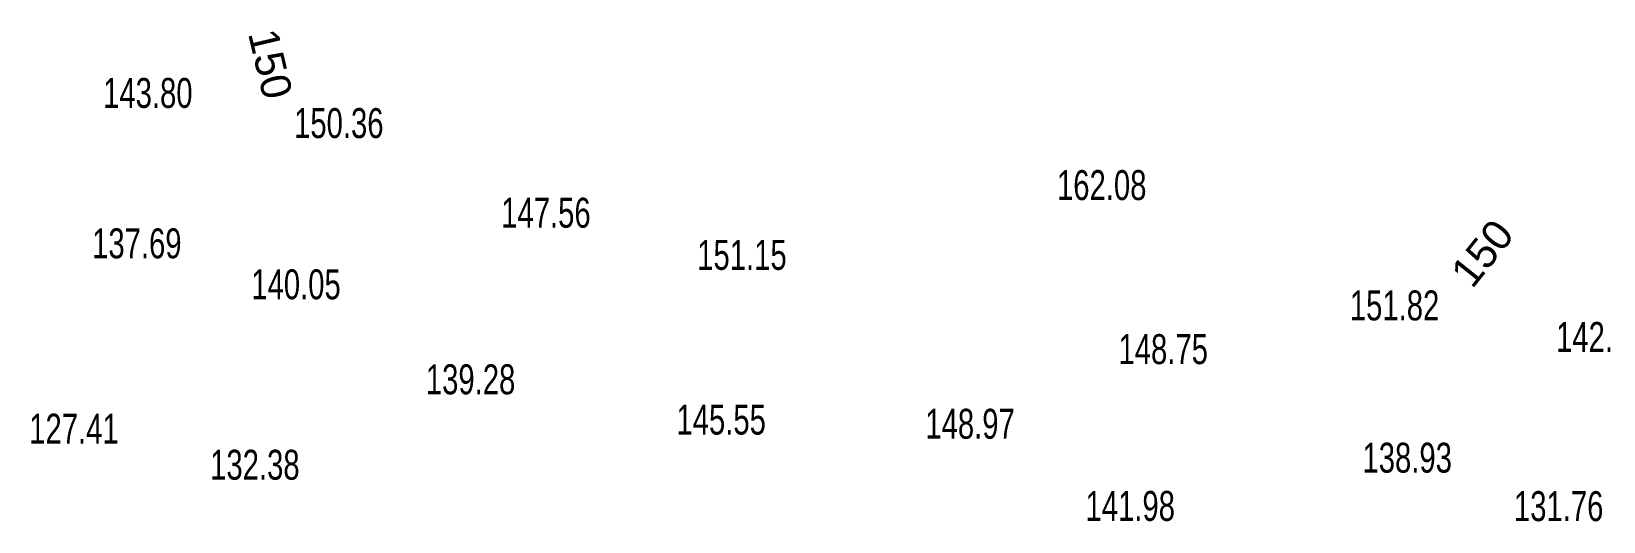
# Model space of a CAD drawing. Header units: metres. Extents: x 431726 to 434411, y 2469261 to 2472412.
# Drawn here: x 431970.6 to 432180.8, y 2470799.2 to 2470864.7 of the extents above; entities that cross this region are included whole.
import ezdxf
from ezdxf.enums import TextEntityAlignment as Align

# ---------------------------------------------------------------- set-up
doc = ezdxf.new("R2010")
doc.units = ezdxf.units.M
doc.header["$MEASUREMENT"] = 0
doc.layers.add('CAO DO', color=8, linetype='Continuous', lineweight=18)
doc.layers.add('MH_DongMuc', color=8, linetype='Continuous', lineweight=18)
doc.styles.get("Standard").update_dxf_attribs({"font": 'arial.ttf'})

msp = doc.modelspace()

# ---------------------------------------------------------------- texts
at = {"layer": 'CAO DO', "color": 8, "lineweight": 0, "width": 0.7}
for s, p in [('143.80', (431980.16, 2470854.47, 143.8)), ('150.36', (432005.69, 2470850.44, 150.36)), ('162.08', (432107.69, 2470842.16, 162.08)), ('147.56', (432033.38, 2470838.47, 147.56)), ('137.69', (431978.69, 2470834.38, 137.69)), ('151.15', (432059.59, 2470832.84, 151.15)), ('140.05', (431999.97, 2470828.91, 140.05)), ('151.82', (432146.84, 2470826.09, 151.82)), ('142.32', (432174.41, 2470821.88, 142.32)), ('148.75', (432115.91, 2470820.25, 148.75)), ('139.28', (432023.31, 2470816.22, 139.28)), ('145.55', (432056.81, 2470810.84, 145.55)), ('148.97', (432090.09, 2470810.28, 148.97)), ('127.41', (431970.28, 2470809.62, 127.41)), ('132.38', (431994.47, 2470804.81, 132.38)), ('138.93', (432148.53, 2470805.75, 138.93)), ('141.98', (432111.5, 2470799.31, 141.98)), ('131.76', (432168.78, 2470799.28, 131.76))]:
    msp.add_text(s, height=4, dxfattribs=at).set_placement(p)
at = {"layer": 'MH_DongMuc', "color": 8, "lineweight": 0}
for rotation, p in [(283.2766, (432002.54, 2470860.35, 150)), (51.3512, (432164.54, 2470835.07, 150))]:
    msp.add_text('150', height=4, rotation=rotation, dxfattribs=at).set_placement(p, align=Align.MIDDLE)

doc.saveas('drawing.dxf')
